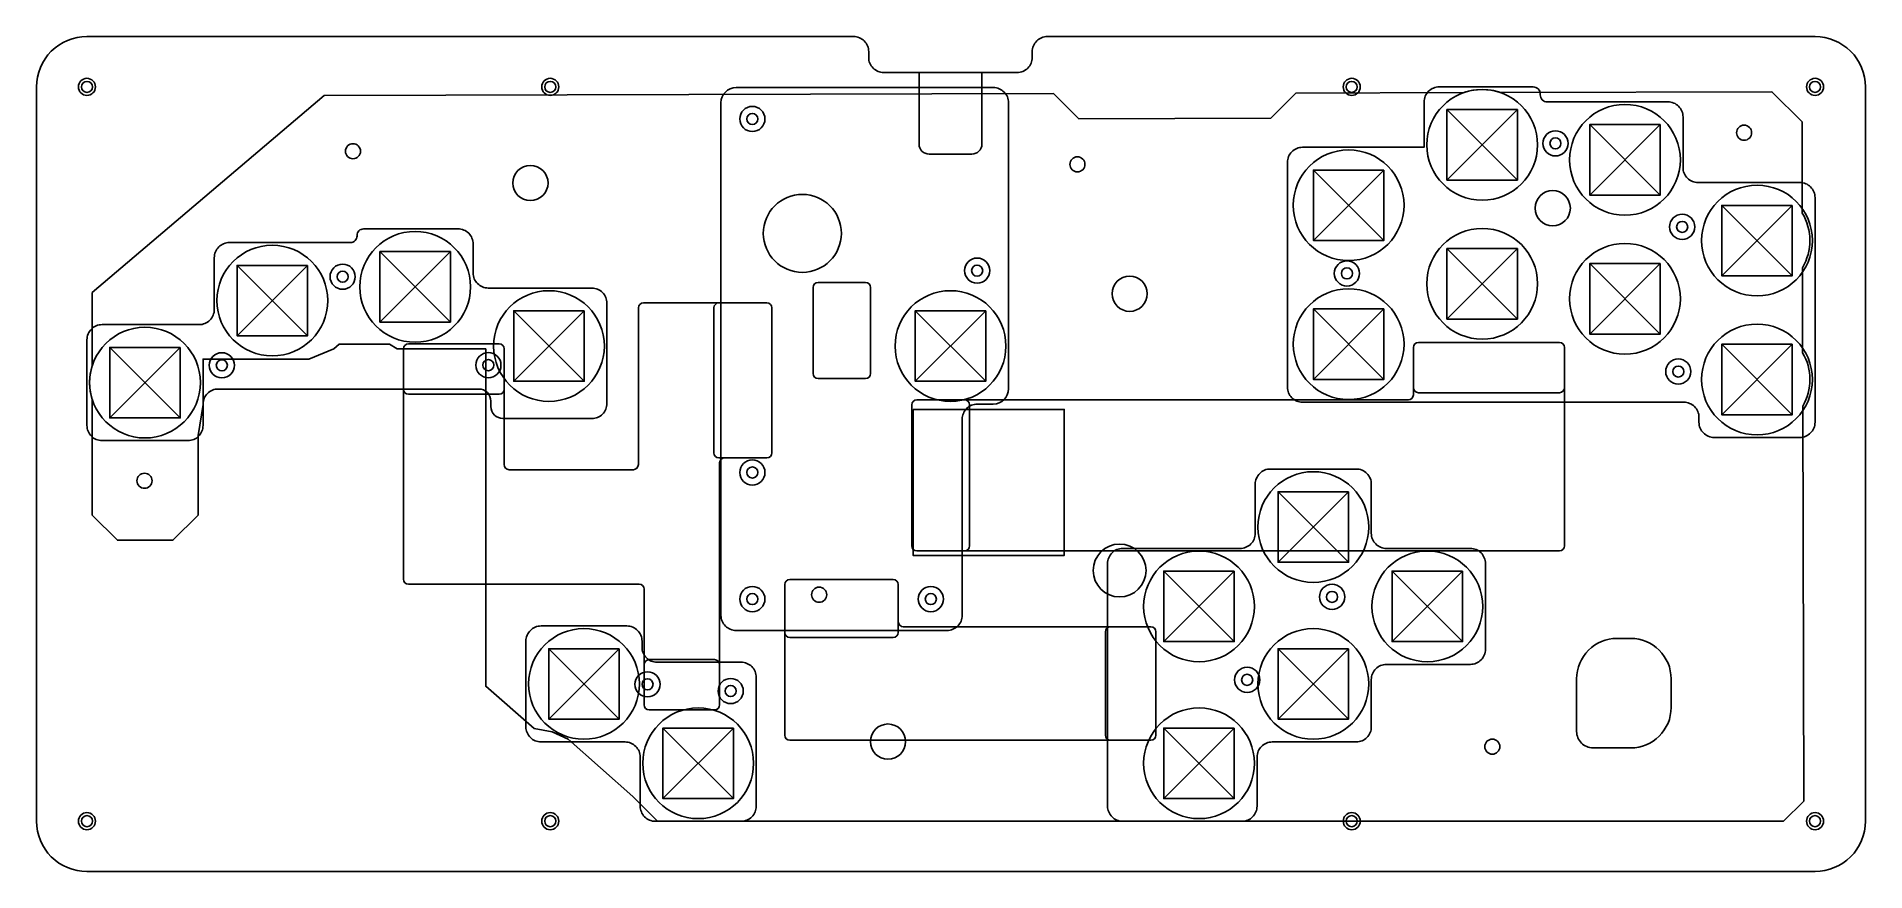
# Model space of a CAD drawing. Header units: inches. Extents: x 3 to 366, y 3 to 169.
import ezdxf

# ---------------------------------------------------------------- set-up
doc = ezdxf.new("R2010")
doc.units = ezdxf.units.IN
doc.header["$MEASUREMENT"] = 0
for name, color, linetype in [('agujeros cabeza tornillo', 20, 'Continuous'), ('big screws', 32, 'Continuous'), ('cable + connector canal', 140, 'Continuous'), ('Connector outline', 60, 'Continuous'), ('outline case', 242, 'Continuous'), ('outline pcbs', 200, 'Continuous'), ('pico outline', 100, 'Continuous'), ('plate', 124, 'Continuous'), ('small screws', 30, 'Continuous'), ('Top plate', 30, 'Continuous'), ('usb port', 242, 'Continuous')]:
    doc.layers.add(name, color=color, linetype=linetype)

msp = doc.modelspace()

# ---------------------------------------------------------------- linework, layer by layer
at = {"linetype": 'Continuous'}
for p, q in [((282.9, 154.57), (296.9, 140.57)), ((296.9, 154.57), (282.9, 140.57)), ((311.25, 151.59), (325.25, 137.59)), ((325.25, 151.59), (311.25, 137.59)), ((256.38, 142.57), (270.38, 128.57)), ((270.38, 142.57), (256.38, 128.57)), ((337.48, 135.55), (351.48, 121.55)), ((351.48, 135.55), (337.48, 121.55)), ((42.66, 123.62), (56.66, 109.62)), ((56.66, 123.62), (42.66, 109.62)), ((71.02, 126.35), (85.02, 112.35)), ((85.02, 126.35), (71.02, 112.35)), ((282.9, 126.96), (296.9, 112.96)), ((296.9, 126.96), (282.9, 112.96)), ((311.25, 123.98), (325.25, 109.98)), ((325.25, 123.98), (311.25, 109.98)), ((97.59, 114.59), (111.59, 100.59)), ((111.59, 114.59), (97.59, 100.59)), ((177.32, 114.59), (191.32, 100.59)), ((191.32, 114.59), (177.32, 100.59)), ((256.38, 114.96), (270.38, 100.96)), ((270.38, 114.96), (256.38, 100.96)), ((17.38, 107.32), (31.38, 93.32)), ((31.38, 107.32), (17.38, 93.32)), ((337.48, 107.94), (351.48, 93.94)), ((351.48, 107.94), (337.48, 93.94)), ((249.37, 78.62), (263.37, 64.62)), ((263.37, 78.62), (249.37, 64.62)), ((226.68, 62.85), (240.68, 48.85)), ((240.68, 62.85), (226.68, 48.85)), ((272.02, 62.85), (286.02, 48.85)), ((286.02, 62.85), (272.02, 48.85)), ((104.55, 47.44), (118.55, 33.44)), ((118.55, 47.44), (104.55, 33.44)), ((249.37, 47.44), (263.37, 33.44)), ((263.37, 47.44), (249.37, 33.44)), ((127.23, 31.67), (141.23, 17.67)), ((141.23, 31.67), (127.23, 17.67)), ((226.68, 31.67), (240.68, 17.67)), ((240.68, 31.67), (226.68, 17.67))]:
    msp.add_line(p, q, dxfattribs=at)
for points in [[(13.91, 103.71, 0.157874), (13.91, 96.93), (13.91, 73.98), (18.91, 68.98), (29.91, 68.98), (34.91, 73.98), (34.91, 89.79), (35.91, 95.98), (35.91, 104.98), (56.91, 104.98), (61.85, 107.03), (62.91, 107.98), (72.91, 107.98), (74.44, 107.03), (92.05, 107.03), (92.05, 39.98), (101.65, 31.6), (105.26, 30.92), (108.41, 29.48), (121.22, 18.09), (126.14, 13.17), (349.76, 13.17), (353.75, 17.17), (353.55, 95.66, 0.271223), (353.53, 106.27), (353.48, 123.15, 0.27824), (353.46, 134), (353.41, 152.14), (347.43, 158.11), (293.45, 157.98, 0.167091), (286.3, 157.96), (252.91, 157.87), (247.91, 152.86), (209.8, 152.77), (204.8, 157.75), (59.96, 157.39), (13.91, 118.2)], [(316.66, 49.48), (319.41, 49.48, -0.414214), (327.41, 41.48), (327.41, 35.73, -0.414214), (319.41, 27.73), (311.91, 27.73, -0.414214), (308.66, 30.98), (308.66, 41.48, -0.414214)]]:
    msp.add_lwpolyline(points, format="xyb", close=True)
msp.add_lwpolyline([(176.91, 94.98), (206.91, 94.98), (206.91, 65.98), (176.91, 65.98)], close=True)
at = {"extrusion": (0, 0, -1)}
for centre, radius in [((-341.91, 149.98), 1.5), ((-65.68, 146.3), 1.5), ((-100.91, 139.98), 3.5), ((-209.53, 143.69), 1.5), ((-303.91, 134.98), 3.5), ((-154.91, 129.98), 7.75), ((-219.91, 117.98), 3.5), ((-24.29, 80.82), 1.5), ((-217.91, 62.98), 5.25), ((-158.24, 58.17), 1.5), ((-171.91, 28.98), 3.5), ((-291.91, 27.98), 1.5)]:
    msp.add_circle(centre, radius, dxfattribs=at)
at = {"layer": 'agujeros cabeza tornillo'}
for centre in [(144.98, 152.72), (304.45, 147.86), (329.62, 131.27), (63.63, 121.36), (189.62, 122.58), (263.04, 122.02), (39.64, 103.76), (92.57, 103.79), (328.84, 102.52), (144.98, 82.46), (144.98, 57.3), (180.42, 57.3), (260.1, 57.74), (243.23, 41.25), (124.17, 40.36), (140.68, 39.03)]:
    msp.add_circle(centre, 2.5, dxfattribs=at)
at = {"layer": 'big screws'}
for centre in [(12.85, 159.09), (12.85, 159.09), (104.85, 159.09), (104.85, 159.09), (264, 159.09), (264, 159.09), (356, 159.09), (356, 159.09), (12.85, 13.17), (12.85, 13.17), (104.85, 13.17), (104.85, 13.17), (264, 13.17), (264, 13.17), (356, 13.17), (356, 13.17)]:
    msp.add_circle(centre, 1.7, dxfattribs=at)
at = {"layer": 'cable + connector canal'}
for p, q in [((122.35, 115.16), (122.35, 84.02)), ((123.35, 116.16), (147.85, 116.16)), ((148.85, 86.37), (148.85, 115.16)), ((75.7, 61.27), (75.7, 107.02)), ((94.7, 108.02), (76.7, 108.02)), ((95.7, 84.02), (95.7, 107.02)), ((276.24, 97.88), (276.24, 107.32)), ((305.24, 108.32), (277.24, 108.32)), ((306.24, 107.32), (306.24, 67.88)), ((176.63, 67.88), (176.63, 95.88)), ((177.63, 96.88), (275.24, 96.88)), ((138.49, 60.27), (138.49, 84.37)), ((147.85, 85.37), (139.49, 85.37)), ((96.7, 83.02), (121.35, 83.02)), ((305.24, 66.88), (177.63, 66.88)), ((122.49, 60.27), (76.7, 60.27)), ((123.49, 44.27), (123.49, 59.27)), ((138.49, 44.27), (138.49, 60.27)), ((151.42, 50.68), (151.42, 60.18)), ((172.96, 61.18), (152.42, 61.18)), ((173.96, 52.8), (173.96, 60.18)), ((216.1, 51.8), (174.96, 51.8)), ((216.1, 51.8), (224.1, 51.8)), ((151.42, 50.68), (151.42, 30.26)), ((225.1, 30.26), (225.1, 50.8)), ((123.49, 44.27), (123.49, 36.27)), ((138.49, 44.27), (138.49, 36.27)), ((124.49, 35.27), (137.49, 35.27)), ((216.1, 29.26), (152.42, 29.26)), ((216.1, 29.26), (224.1, 29.26))]:
    msp.add_line(p, q, dxfattribs=at)
for centre, start, end in [((123.35, 115.16), 90, 180), ((147.85, 115.16), 0, 90), ((76.7, 107.02), 90, 180), ((94.7, 107.02), 0, 90), ((277.24, 107.32), 90, 180), ((305.24, 107.32), 0, 90), ((177.63, 95.88), 90, 180), ((275.24, 97.88), 270, 0), ((96.7, 84.02), 180, 270), ((121.35, 84.02), 270, 0), ((139.49, 84.37), 90, 180), ((147.85, 86.37), 270, 0), ((177.63, 67.88), 180, 270), ((305.24, 67.88), 270, 0), ((76.7, 61.27), 180, 270), ((122.49, 59.27), 0, 90), ((152.42, 60.18), 90, 180), ((172.96, 60.18), 0, 90), ((174.96, 52.8), 180, 270), ((224.1, 50.8), 0, 90), ((124.49, 36.27), 180, 270), ((137.49, 36.27), 270, 0), ((152.42, 30.26), 180, 270), ((224.1, 30.26), 270, 0)]:
    msp.add_arc(centre, 1, start, end, dxfattribs=at)
at = {"layer": 'Connector outline'}
for p, q in [((137.35, 86.37), (137.35, 115.16)), ((138.35, 116.16), (147.85, 116.16)), ((148.85, 86.37), (148.85, 115.16)), ((75.7, 99.02), (75.7, 107.02)), ((94.7, 108.02), (76.7, 108.02)), ((95.7, 99.02), (95.7, 107.02)), ((276.24, 99.32), (276.24, 107.32)), ((305.24, 108.32), (277.24, 108.32)), ((306.24, 107.32), (306.24, 99.32)), ((305.24, 98.32), (277.24, 98.32)), ((94.7, 98.02), (76.7, 98.02)), ((176.63, 67.88), (176.63, 95.88)), ((177.63, 96.88), (187.13, 96.88)), ((188.13, 67.88), (188.13, 95.88)), ((147.85, 85.37), (138.35, 85.37)), ((187.13, 66.88), (177.63, 66.88)), ((151.42, 50.68), (151.42, 60.18)), ((172.96, 61.18), (152.42, 61.18)), ((173.96, 50.68), (173.96, 60.18)), ((216.1, 51.8), (224.1, 51.8)), ((152.42, 49.68), (172.96, 49.68)), ((215.1, 30.26), (215.1, 50.8)), ((225.1, 30.26), (225.1, 50.8)), ((123.49, 44.27), (123.49, 36.27)), ((124.49, 45.27), (137.49, 45.27)), ((138.49, 44.27), (138.49, 36.27)), ((124.49, 35.27), (137.49, 35.27)), ((216.1, 29.26), (224.1, 29.26))]:
    msp.add_line(p, q, dxfattribs=at)
for centre, start, end in [((138.35, 115.16), 90, 180), ((147.85, 115.16), 0, 90), ((76.7, 107.02), 90, 180), ((94.7, 107.02), 0, 90), ((277.24, 107.32), 90, 180), ((305.24, 107.32), 0, 90), ((76.7, 99.02), 180, 270), ((94.7, 99.02), 270, 0), ((277.24, 99.32), 180, 270), ((305.24, 99.32), 270, 0), ((177.63, 95.88), 90, 180), ((187.13, 95.88), 0, 90), ((138.35, 86.37), 180, 270), ((147.85, 86.37), 270, 0), ((177.63, 67.88), 180, 270), ((187.13, 67.88), 270, 0), ((152.42, 60.18), 90, 180), ((172.96, 60.18), 360, 90), ((216.1, 50.8), 90, 180), ((224.1, 50.8), 0, 90), ((152.42, 50.68), 180, 270), ((172.96, 50.68), 270, 360), ((124.49, 44.27), 90, 180), ((137.49, 44.27), 0, 90), ((124.49, 36.27), 180, 270), ((137.49, 36.27), 270, 0), ((216.1, 30.26), 180, 270), ((224.1, 30.26), 270, 0)]:
    msp.add_arc(centre, 1, start, end, dxfattribs=at)
at = {"layer": 'outline case'}
msp.add_lwpolyline([(203.56, 169.09), (356, 169.09, -0.414214), (366, 159.09), (366, 13.17, -0.414214), (356, 3.17), (12.85, 3.17, -0.414214), (2.85, 13.17), (2.85, 159.09, -0.414214), (12.85, 169.09), (165.08, 169.09, -0.414214), (168.08, 166.09), (168.08, 164.95, 0.414214), (171.08, 161.95), (197.56, 161.95, 0.414214), (200.56, 164.95), (200.56, 166.09, -0.414214)], format="xyb", close=True, dxfattribs=at)
at = {"layer": 'outline pcbs'}
for points in [[(186.65, 93.06), (186.65, 54.07, -0.414214), (183.65, 51.07), (141.75, 51.07, -0.414214), (138.75, 54.07), (138.75, 155.95, -0.414213), (141.75, 158.95), (192.85, 158.95, -0.414294), (195.85, 155.95), (195.83, 99.06, -0.414134), (192.83, 96.06), (189.65, 96.06, 0.414214)], [(251.22, 144.08), (251.22, 99.43, 0.414214), (254.22, 96.43), (329.95, 96.43, -0.414214), (332.95, 93.43), (332.95, 92.43, 0.414214), (335.95, 89.43), (353, 89.43, 0.414214), (356, 92.43), (356, 137.08, 0.414214), (353, 140.08), (332.78, 140.08, -0.414214), (329.78, 143.08), (329.78, 153.11, 0.414214), (326.78, 156.11), (302.83, 156.11, -0.414214), (301.43, 157.51), (301.43, 157.69, 0.414214), (300.03, 159.09), (281.38, 159.09, 0.414214), (278.38, 156.09), (278.38, 147.08), (254.22, 147.08, 0.414214)], [(93.06, 96.65), (93.06, 95.58, 0.414214), (95.46, 93.18), (113.11, 93.18, 0.414214), (116.11, 96.18), (116.11, 116.11, 0.414214), (113.11, 119.11), (92.54, 119.11, -0.414214), (89.54, 122.11), (89.54, 127.87, 0.414214), (86.54, 130.87), (67.78, 130.87, 0.414214), (66.48, 129.57), (66.48, 129.45, -0.414214), (65.18, 128.15), (41.14, 128.15, 0.414214), (38.14, 125.15), (38.14, 114.84, -0.414214), (35.14, 111.84), (15.85, 111.84, 0.414214), (12.85, 108.84), (12.85, 91.8, 0.414214), (15.85, 88.8), (32.91, 88.8, 0.414214), (35.91, 91.8), (35.91, 96.05, -0.414214), (38.91, 99.05), (90.66, 99.05, -0.414214)], [(215.52, 16.14), (215.52, 64.37, -0.414214), (218.52, 67.37), (241.84, 67.37, 0.414214), (244.84, 70.37), (244.84, 80.15, -0.414214), (247.84, 83.15), (264.89, 83.15, -0.414214), (267.89, 80.15), (267.89, 70.37, 0.414214), (270.89, 67.37), (287.55, 67.37, -0.414214), (290.55, 64.37), (290.55, 47.32, -0.414214), (287.55, 44.32), (270.89, 44.32, 0.414214), (267.89, 41.32), (267.89, 31.91, -0.414214), (264.89, 28.91), (248.2, 28.91, 0.414214), (245.2, 25.91), (245.2, 16.14, -0.414214), (242.2, 13.14), (218.52, 13.14, -0.414214)], [(123.07, 47.75), (123.07, 48.96, 0.414214), (120.07, 51.96), (103.02, 51.96, 0.414214), (100.02, 48.96), (100.02, 31.91, 0.414214), (103.02, 28.91), (119.71, 28.91, -0.414214), (122.71, 25.91), (122.71, 16.14, 0.414214), (125.71, 13.14), (142.76, 13.14, 0.414214), (145.76, 16.14), (145.76, 41.75, 0.414214), (142.76, 44.75), (126.07, 44.75, -0.414214)]]:
    msp.add_lwpolyline(points, format="xyb", close=True, dxfattribs=at)
for centre in [(144.98, 152.72), (304.45, 147.86), (329.62, 131.27), (189.62, 122.58), (63.63, 121.36), (263.04, 122.02), (39.64, 103.76), (92.57, 103.79), (328.84, 102.52), (144.98, 82.46), (144.98, 57.3), (180.42, 57.3), (260.1, 57.74), (124.17, 40.36), (140.68, 39.03), (243.23, 41.25)]:
    msp.add_circle(centre, 1.1, dxfattribs=at)
at = {"layer": 'pico outline', "linetype": 'Continuous'}
msp.add_line((167.45, 120.23), (158.05, 120.23), dxfattribs=at)
at = {"layer": 'pico outline'}
for p, q in [((157.05, 119.23), (157.05, 102.11)), ((168.45, 119.23), (168.45, 102.11)), ((158.05, 101.11), (167.45, 101.11))]:
    msp.add_line(p, q, dxfattribs=at)
for centre, start, end in [((158.05, 119.23), 90, 180), ((167.45, 119.23), 360, 90), ((158.05, 102.11), 180, 270), ((167.45, 102.11), 270, 360)]:
    msp.add_arc(centre, 1, start, end, dxfattribs=at)
at = {"layer": 'plate'}
for points in [[(296.9, 154.57), (296.9, 140.57), (282.9, 140.57), (282.9, 154.57)], [(325.25, 151.59), (325.25, 137.59), (311.25, 137.59), (311.25, 151.59)], [(270.38, 142.57), (270.38, 128.57), (256.38, 128.57), (256.38, 142.57)], [(351.48, 135.55), (351.48, 121.55), (337.48, 121.55), (337.48, 135.55)], [(56.66, 123.62), (56.66, 109.62), (42.66, 109.62), (42.66, 123.62)], [(85.02, 126.35), (85.02, 112.35), (71.02, 112.35), (71.02, 126.35)], [(296.9, 126.96), (296.9, 112.96), (282.9, 112.96), (282.9, 126.96)], [(325.25, 123.98), (325.25, 109.98), (311.25, 109.98), (311.25, 123.98)], [(111.59, 114.59), (111.59, 100.59), (97.59, 100.59), (97.59, 114.59)], [(191.32, 114.59), (191.32, 100.59), (177.32, 100.59), (177.32, 114.59)], [(270.38, 114.96), (270.38, 100.96), (256.38, 100.96), (256.38, 114.96)], [(31.38, 107.32), (31.38, 93.32), (17.38, 93.32), (17.38, 107.32)], [(351.48, 107.94), (351.48, 93.94), (337.48, 93.94), (337.48, 107.94)], [(263.37, 78.62), (263.37, 64.62), (249.37, 64.62), (249.37, 78.62)], [(240.68, 62.85), (240.68, 48.85), (226.68, 48.85), (226.68, 62.85)], [(286.02, 62.85), (286.02, 48.85), (272.02, 48.85), (272.02, 62.85)], [(118.55, 47.44), (118.55, 33.44), (104.55, 33.44), (104.55, 47.44)], [(263.37, 47.44), (263.37, 33.44), (249.37, 33.44), (249.37, 47.44)], [(141.23, 31.67), (141.23, 17.67), (127.23, 17.67), (127.23, 31.67)], [(240.68, 31.67), (240.68, 17.67), (226.68, 17.67), (226.68, 31.67)]]:
    msp.add_lwpolyline(points, close=True, dxfattribs=at)
at = {"layer": 'small screws'}
for centre in [(12.85, 159.09), (104.85, 159.09), (264, 159.09), (356, 159.09), (12.85, 13.17), (104.85, 13.17), (264, 13.17), (356, 13.17)]:
    msp.add_circle(centre, 1.1, dxfattribs=at)
at = {"layer": 'Top plate', "linetype": 'Continuous'}
for centre in [(289.9, 147.57), (318.25, 144.59), (263.38, 135.57), (344.48, 128.55), (289.9, 119.96), (49.66, 116.62), (78.02, 119.35), (318.25, 116.98), (104.59, 107.59), (184.32, 107.59), (263.38, 107.96), (24.38, 100.32), (344.48, 100.94), (256.37, 71.62), (233.68, 55.85), (279.02, 55.85), (111.55, 40.44), (256.37, 40.44), (134.23, 24.67), (233.68, 24.67)]:
    msp.add_circle(centre, 11, dxfattribs=at)
at = {"layer": 'usb port', "linetype": 'Continuous'}
for p, q in [((178.08, 161.95), (178.08, 147.73)), ((190.56, 161.95), (190.56, 147.73)), ((188.56, 145.73), (180.08, 145.73))]:
    msp.add_line(p, q, dxfattribs=at)
for centre, start, end in [((180.08, 147.73), 180, 270), ((188.56, 147.73), 270, 360)]:
    msp.add_arc(centre, 2, start, end, dxfattribs=at)

doc.saveas('drawing.dxf')
